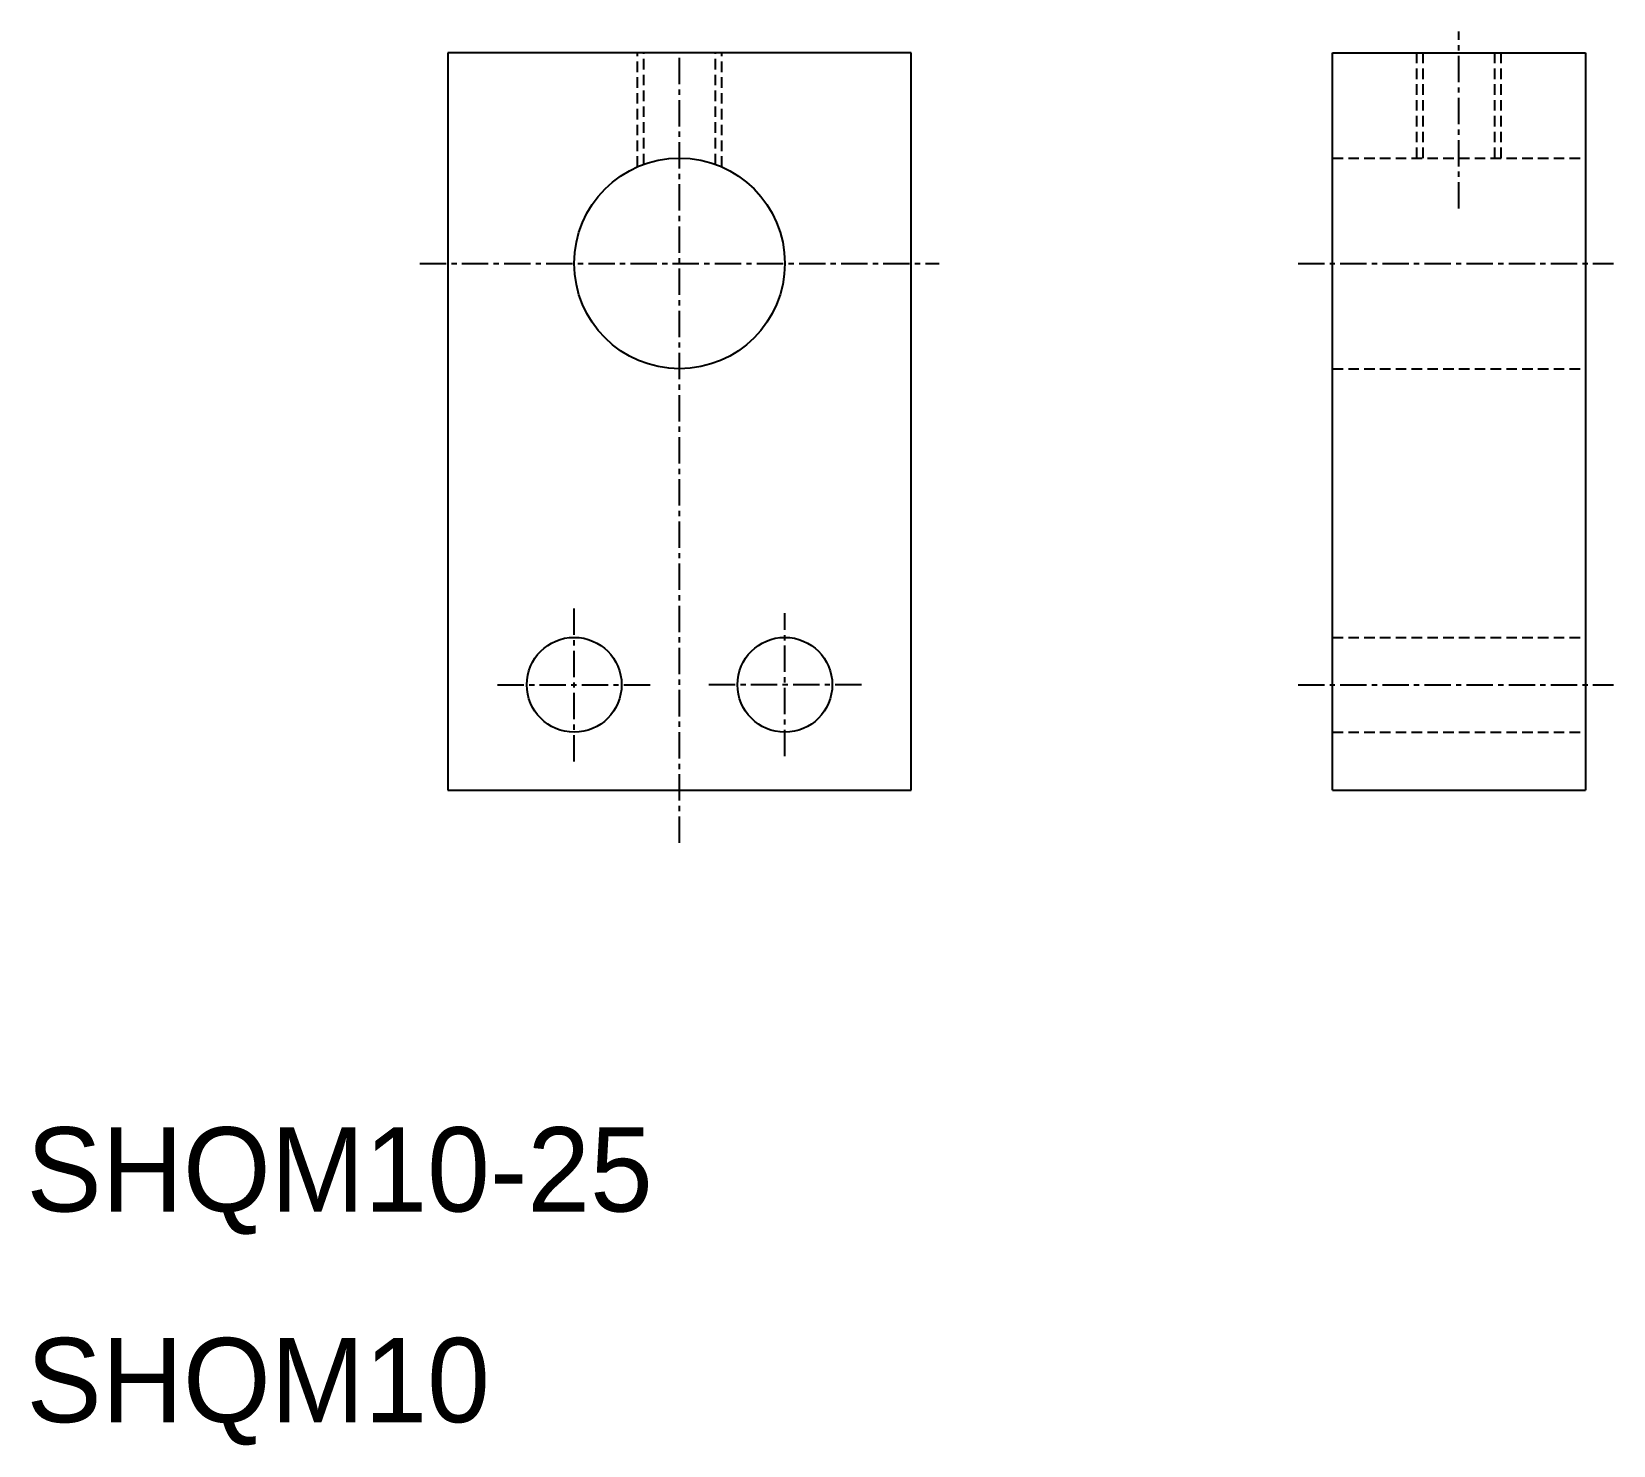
# Model space of a CAD drawing. Extents: x 10.2 to 85.3, y 8.9 to 76.
import ezdxf

# ---------------------------------------------------------------- set-up
doc = ezdxf.new("R2010")
doc.units = 0
doc.linetypes.add('CENTER', pattern=[2, 1.25, -0.25, 0.25, -0.25])
doc.linetypes.add('DASHED', pattern=[0.75, 0.5, -0.25])
doc.layers.get('0').update_dxf_attribs({"linetype": 'CONTINUOUS'})
doc.layers.add('CENTER', color=1, linetype='CENTER')

msp = doc.modelspace()

# ---------------------------------------------------------------- linework, layer by layer
at = {"color": 7, "linetype": 'CONTINUOUS'}
for p, q in [((30, 75), (30, 40)), ((52, 75), (30, 75)), ((52, 40), (52, 75)), ((72, 75), (84, 75)), ((72, 40), (72, 75)), ((84, 75), (84, 40)), ((30, 40), (52, 40)), ((72, 40), (84, 40))]:
    msp.add_line(p, q, dxfattribs=at)
at = {"color": 3, "linetype": 'DASHED'}
for p, q in [((39, 69.583), (39, 75)), ((39.3, 69.702), (39.3, 75)), ((42.7, 69.702), (42.7, 75)), ((43, 69.583), (43, 75)), ((76, 70), (76, 75)), ((76.3, 70), (76.3, 75)), ((79.7, 70), (79.7, 75)), ((80, 70), (80, 75)), ((72, 70), (84, 70)), ((72, 60), (84, 60)), ((72, 47.25), (84, 47.25)), ((72, 42.75), (84, 42.75))]:
    msp.add_line(p, q, dxfattribs=at)
at = {"color": 7, "linetype": 'CONTINUOUS'}
for centre, radius in [((41, 65), 5), ((36, 45), 2.25), ((46, 45), 2.25)]:
    msp.add_circle(centre, radius, dxfattribs=at)
at = {"layer": 'CENTER', "color": 1, "linetype": 'CENTER'}
for p, q in [((78, 67.605), (78, 75.999)), ((41, 37.502), (41, 75)), ((28.673, 65), (53.327, 65)), ((70.363, 65), (85.33, 65)), ((36, 41.363), (36, 48.637)), ((46, 41.607), (46, 48.393)), ((32.359, 45), (39.641, 45)), ((49.641, 45), (42.359, 45)), ((70.363, 45), (85.33, 45))]:
    msp.add_line(p, q, dxfattribs=at)

# ---------------------------------------------------------------- texts
at = {"color": 7, "linetype": 'CONTINUOUS'}
for s, p in [('SHQM10-25', (10, 20)), ('SHQM10', (10, 10))]:
    msp.add_text(s, height=4, dxfattribs=at).set_placement(p)

doc.saveas('drawing.dxf')
